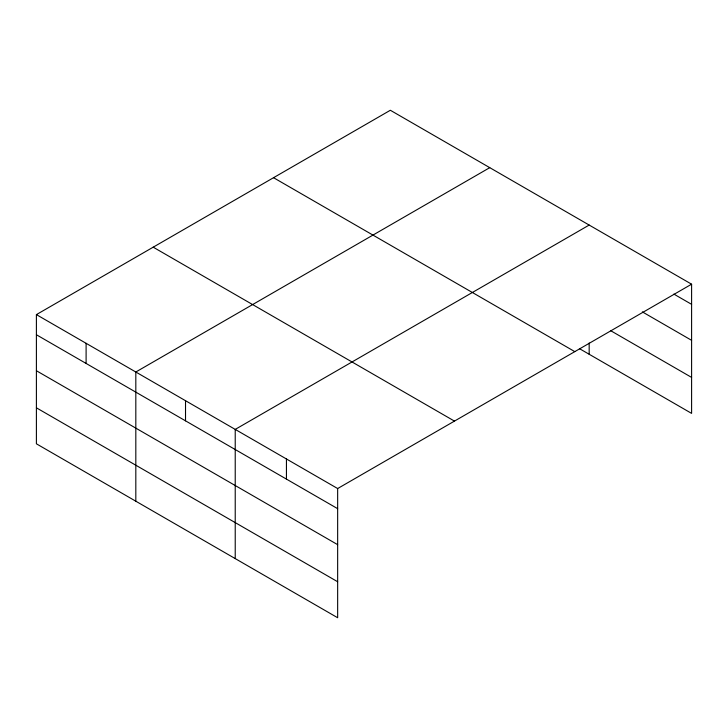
<?xml version="1.0" encoding="UTF-8"?>
<svg xmlns="http://www.w3.org/2000/svg" width="728" height="728" viewBox="0 0 728 728"><rect width="100%" height="100%" fill="white"/><g stroke="black" fill="none" stroke-linecap="round" stroke-linejoin="round"><path stroke-width="1.09" d="M691.6 284.193L390.344 110.265L36.4 314.614L36.4 443.807L337.656 617.735L337.656 488.543L691.6 284.193L691.6 413.386L579.424 348.63M489.753 167.658L135.817 372.008L135.817 501.201M589.17 225.061L235.226 429.402L235.226 558.604M673.873 294.094L691.6 304.331M642.36 311.884L691.6 340.322M610.837 330.776L691.6 377.404M273.537 177.696L574.802 351.624M153.198 247.174L454.463 421.103M36.4 314.614L337.656 488.543M36.4 334.744L337.656 508.672M36.4 370.734L337.656 544.662M36.4 407.817L337.656 581.745M589.17 343.006L589.17 354.254M286.441 458.968L286.441 479.106M185.522 400.709L185.522 420.839M86.104 343.307L86.104 363.445"/></g></svg>
